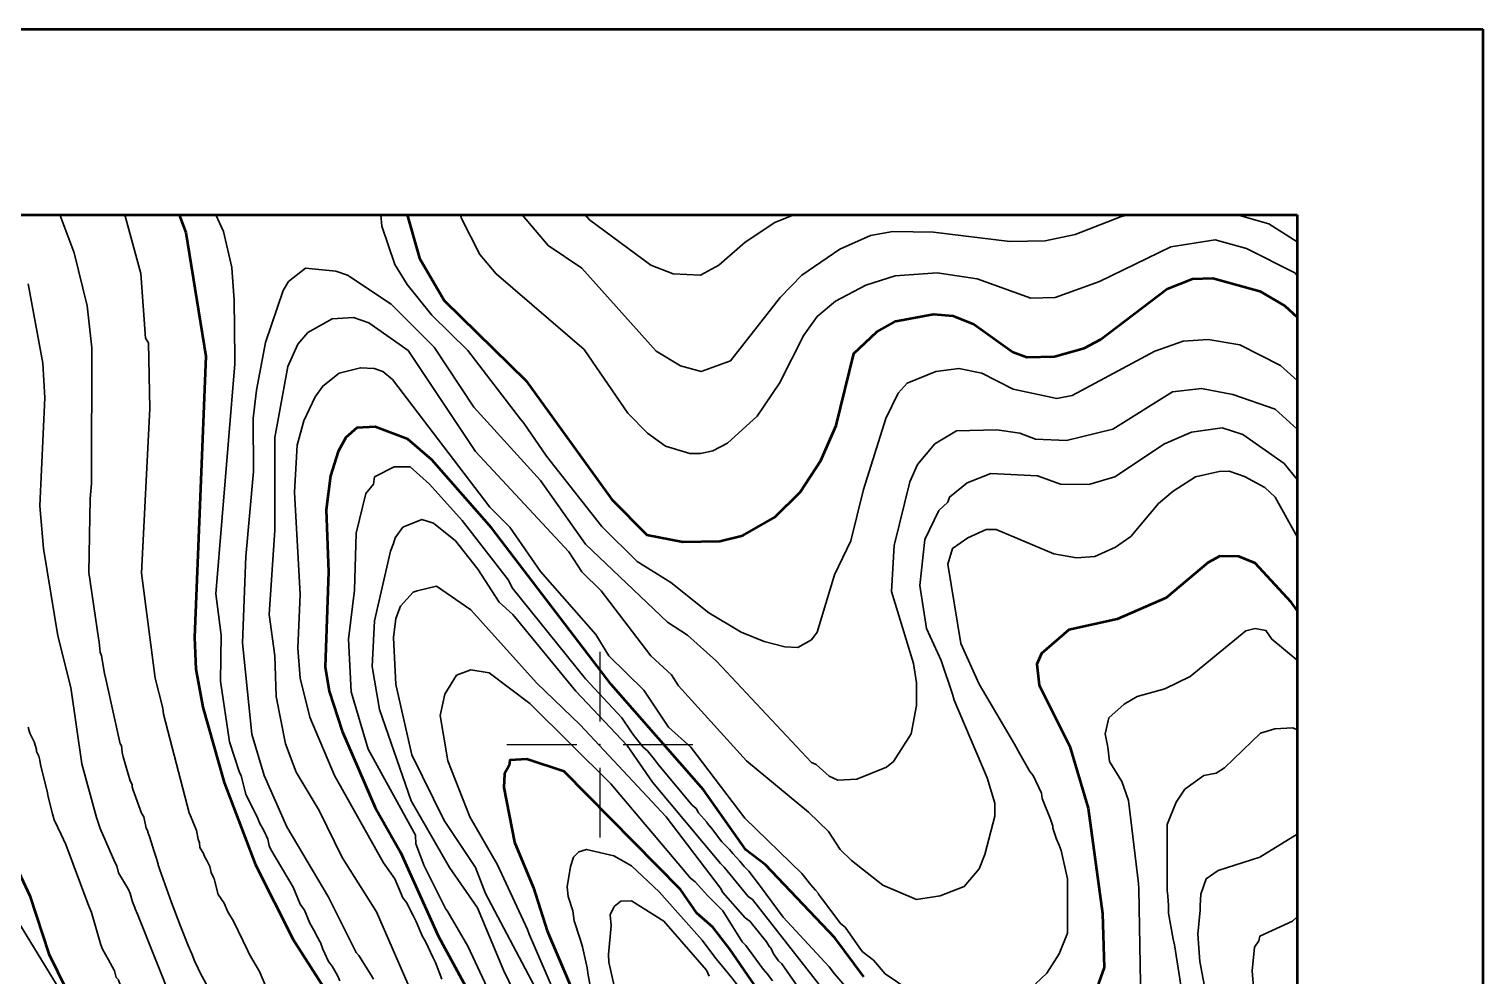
# Model space of a CAD drawing. Header units: metres. Extents: x 550 to 1390, y 560 to 1154.
# Drawn here: x 1077.2 to 1390, y 950.2 to 1154 of the extents above; entities that cross this region are included whole.
import ezdxf

# ---------------------------------------------------------------- set-up
doc = ezdxf.new("R2010")
doc.units = ezdxf.units.M
for name, color, linetype, lineweight in [('kalın', 2, 'Continuous', 50), ('Layer1', 3, 'Continuous', 30), ('yukseklikegrisi', 5, 'Continuous', 30)]:
    doc.layers.add(name, color=color, linetype=linetype, lineweight=lineweight)
for name, color, linetype in [('KARELAJ', 1, 'Continuous'), ('V-CTRL-VCPT', 4, 'Continuous'), ('V-NODE', 1, 'Continuous')]:
    doc.layers.add(name, color=color, linetype=linetype)
doc.layers.get('0').off()

# ---------------------------------------------------------------- blocks, each defined once
blk = doc.blocks.new('Grid Noktası 2')
for p, q in [((0, 1.25), (0, 0.3125)), ((-1.25, 0), (-0.3125, 0)), ((0.3125, 0), (1.25, 0)), ((0, -0.3125), (0, -1.25))]:
    blk.add_line(p, q)
blk.add_point((0, 0))
blk = doc.blocks.new('*U2', base_point=(2847.51, 762.74))
at = {"layer": 'V-CTRL-VCPT', "xscale": 20, "yscale": 20, "zscale": 20}
blk.add_blockref('Grid Noktası 2', (2847.51, 762.74), dxfattribs=at)

msp = doc.modelspace()

# ---------------------------------------------------------------- linework, layer by layer
at = {"layer": 'kalın'}
for points in [[(1109.46, 1114), (1110.88, 1110.19), (1115.2, 1083.64), (1112.79, 1023.07), (1113.04, 1016.21), (1114.56, 1008.08), (1119.14, 991.82), (1125.87, 974.17), (1134, 958.04), (1142.12, 945.34)], [(1158.51, 1114), (1161.17, 1104.73), (1166.51, 1095.58), (1184.16, 1078.31), (1202.58, 1052.78), (1210.07, 1045.16), (1217.82, 1043.64), (1225.82, 1043.77), (1230.77, 1045.04), (1237.63, 1048.97), (1243.09, 1054.31), (1247.53, 1061.17), (1250.84, 1068.66), (1254.65, 1084.15), (1259.6, 1088.85), (1263.66, 1091.14), (1271.79, 1092.66), (1275.98, 1092.28), (1280.43, 1090.5), (1288.81, 1084.53), (1291.86, 1083.39), (1297.83, 1083.52), (1304.18, 1085.3), (1307.73, 1087.2), (1322.08, 1098.12), (1327.54, 1100.28), (1331.86, 1100.41), (1342.02, 1097.61), (1347.36, 1094.44), (1350, 1091.98)], [(1256.8, 950.04), (1250.58, 958.42), (1235.6, 974.17), (1231.4, 977.35), (1222.26, 990.3), (1202.45, 1012.91), (1176.67, 1046.69), (1163.84, 1061.29), (1158.63, 1065.74), (1151.65, 1068.4), (1147.71, 1068.15), (1145.3, 1066.12), (1143.65, 1063.07), (1142, 1057.86), (1141.11, 1050.5), (1141.62, 1037.16), (1140.85, 1016.72), (1141.74, 1011.51), (1144.54, 1002.87), (1151.65, 986.49), (1157.11, 976.84), (1165.24, 958.68), (1173.37, 943.82)], [(1350, 1028.89), (1348.75, 1030.69), (1341.01, 1039.07), (1337.45, 1040.46), (1333.39, 1040.59), (1330.85, 1039.19), (1321.83, 1031.57), (1311.29, 1027), (1300.87, 1024.72), (1295.03, 1019.64), (1294.02, 1017.35), (1294.52, 1012.78), (1301.13, 999.57), (1305.06, 986.36), (1308.11, 963.63), (1308.49, 952.07), (1305.95, 944.83)], [(1237.12, 942.67), (1227.98, 956.01), (1224.29, 960.71), (1220.86, 963.76), (1217.31, 968.84), (1192.29, 994.24), (1184.29, 996.9), (1180.6, 996.65), (1180.48, 995.51), (1179.46, 993.73), (1179.33, 990.81), (1181.62, 979), (1185.68, 969.22), (1188.61, 959.95), (1198, 937.98)], [(1073.42, 975.82), (1077.35, 967.44), (1081.42, 954.99), (1087.01, 943.56), (1095.01, 924.13), (1099.45, 915.75), (1114.31, 879.94), (1118.12, 872.44), (1122.69, 854.66), (1124.22, 839.93), (1125.23, 837.01), (1124.47, 826.98), (1121.42, 815.67), (1117.36, 806.4), (1111.9, 799.29), (1106.44, 795.23), (1103.52, 791.8), (1094.37, 786.72), (1080.78, 780.88), (1070.5, 777.7)]]:
    msp.add_lwpolyline(points, dxfattribs=at)
at = {"layer": 'KARELAJ', "color": 1, "lineweight": 50}
for p, q in [((550, 1154), (1390, 1154)), ((1390, 1154), (1390, 560)), ((600, 1114), (1350, 1114)), ((1350, 1114), (1350, 600))]:
    msp.add_line(p, q, dxfattribs=at)
at = {"layer": 'Layer1'}
msp.add_line((979.53, 1117.28), (1217.43, 729.32), dxfattribs=at)
at = {"layer": 'yukseklikegrisi'}
for points in [[(1083.75, 1114), (1083.83, 1113.87), (1086.88, 1105.87), (1089.67, 1094.44), (1090.69, 1085.42), (1090.56, 1057.23), (1090.56, 1056.21), (1090.31, 1052.91), (1090.05, 1037.04), (1092.09, 1022.94), (1092.21, 1022.05), (1092.47, 1019.89), (1092.72, 1019.13), (1093.36, 1015.32), (1093.74, 1013.79), (1096.78, 1000.21), (1097.04, 999.82), (1097.17, 998.3), (1097.42, 997.41), (1098.94, 992.2), (1099.32, 991.44), (1099.32, 990.93), (1099.58, 990.17), (1101.36, 985.22), (1101.86, 984.46), (1102.37, 982.04), (1102.75, 981.41), (1102.75, 981.16), (1103.13, 980.01), (1104.02, 977.22), (1104.66, 975.31), (1104.66, 975.19), (1104.91, 974.3), (1104.91, 974.17), (1105.29, 973.03), (1107.07, 968.07), (1107.83, 966.04), (1109.74, 960.96), (1111.39, 956.77), (1112.15, 954.99), (1112.79, 953.47), (1113.55, 951.82), (1113.93, 951.06), (1115.33, 948.39)], [(1097.74, 1114), (1101.23, 1101.42), (1102.25, 1087.45), (1102.88, 1086.44), (1103.13, 1072.34), (1101.36, 1036.91), (1104.28, 1014.3), (1105.93, 1007.83), (1106.06, 1006.56), (1111.64, 985.35), (1111.9, 984.71), (1113.17, 981.54), (1113.55, 979.63), (1113.8, 978.87), (1113.93, 977.85), (1114.69, 976.58), (1114.95, 975.82), (1115.33, 975.19), (1116.09, 973.79), (1116.34, 972.52), (1116.85, 971.38), (1116.98, 971.12), (1117.87, 967.76), (1119.14, 965.92)], [(1117.38, 1114), (1119.01, 1110.44), (1120.79, 1102.69), (1121.17, 1097.61), (1121.3, 1095.71), (1121.42, 1083.14), (1121.42, 1081.99), (1117.36, 1032.46), (1118.5, 1023.57), (1118.37, 1013.67), (1120.28, 1000.59), (1122.44, 993.98), (1122.82, 993.35), (1123.84, 989.28), (1126.25, 984.46), (1126.76, 983.19), (1127.77, 981.41), (1128.53, 979.63), (1128.79, 978.23), (1129.17, 977.47), (1134, 969.34), (1135.52, 965.66), (1136.41, 964.39), (1137.55, 961.6), (1138.44, 960.07), (1139.2, 958.55), (1139.71, 957.66), (1139.84, 957.41), (1140.35, 956.01), (1141.62, 953.34), (1142.38, 952.33), (1143.52, 950.29), (1144.03, 949.15)], [(1152.82, 1114), (1153.05, 1111.58), (1155.84, 1103.33), (1158.51, 1099.01), (1163.84, 1092.41), (1171.59, 1084.79), (1182.89, 1070.06), (1183.65, 1069.17), (1188.48, 1062.05), (1200.42, 1046.94), (1208.04, 1039.45), (1215.28, 1034.88), (1223.4, 1028.4), (1230.39, 1024.21), (1235.34, 1022.18), (1239.79, 1021.03), (1242.58, 1020.91), (1245.5, 1022.56), (1246.77, 1024.21), (1250.45, 1036.53), (1254.01, 1043.89), (1256.68, 1054.94), (1261.5, 1070.18), (1264.17, 1075.64), (1266.08, 1077.8), (1272.3, 1080.34), (1277.25, 1080.98), (1282.2, 1079.96), (1288.94, 1076.53), (1298.33, 1074.5), (1301.64, 1075.14), (1319.42, 1084.66), (1325.51, 1086.82), (1330.85, 1087.2), (1337.7, 1086.06), (1346.47, 1081.61), (1350, 1078.39)], [(1169.98, 1114), (1170.19, 1113.24), (1174.13, 1105.49), (1177.68, 1101.3), (1196.61, 1085.04), (1206, 1071.33), (1210.2, 1067.01), (1214.13, 1064.21), (1219.34, 1062.69), (1221.63, 1062.69), (1224.29, 1063.2), (1227.47, 1064.85), (1233.82, 1070.69), (1238.64, 1077.8), (1243.85, 1088.09), (1246.77, 1092.15), (1250.71, 1095.46), (1257.19, 1098.88), (1263.54, 1100.92), (1272.55, 1101.55), (1281.19, 1100.28), (1292.75, 1096.09), (1297.95, 1096.22), (1307.48, 1099.65), (1322.84, 1107.14), (1332.37, 1108.66), (1339.1, 1106.76), (1349.51, 1101.55), (1350, 1100.99)], [(1183.3, 1114), (1188.86, 1107.39), (1196.1, 1102.57), (1212.1, 1084.66), (1217.31, 1081.49), (1221.75, 1080.34), (1228.1, 1082.63), (1238.77, 1096.22), (1243.47, 1101.04), (1251.6, 1106.63), (1258.2, 1109.55), (1263.03, 1110.44), (1271.79, 1110.31), (1288.17, 1108.28), (1295.79, 1108.41), (1302.27, 1109.81), (1312.05, 1113.62), (1313.77, 1114)], [(1196.81, 1114), (1197.75, 1112.98), (1210.96, 1103.2), (1215.78, 1101.3), (1221.63, 1101.04), (1225.56, 1103.2), (1231.28, 1108.16), (1237.63, 1112.35), (1241.72, 1114)], [(1337.13, 1114), (1343.93, 1112.09), (1350, 1108.21)], [(1350, 1067.87), (1345.32, 1072.21), (1336.18, 1075.39), (1329.45, 1076.66), (1323.23, 1075.9), (1310.4, 1067.9), (1300.37, 1065.48), (1293.76, 1065.74), (1290.33, 1067.01), (1285.38, 1067.77), (1276.74, 1067.52), (1272.04, 1064.72), (1268.36, 1060.28), (1266.71, 1056.59), (1263.28, 1042.88), (1262.77, 1032.97), (1267.47, 1017.48), (1268.11, 1013.29), (1268.11, 1008.46), (1266.96, 1002.36), (1263.15, 996.4), (1261.63, 995.13), (1255.28, 992.59), (1251.22, 992.33), (1249.31, 993.22), (1246.52, 995.76), (1245.5, 996.14), (1225.05, 1017.99), (1218.83, 1023.57), (1214.51, 1026.37), (1196.86, 1043.13), (1187.21, 1056.85), (1172.86, 1072.6), (1164.35, 1085.55), (1155.08, 1094.82), (1145.68, 1101.04), (1143.14, 1101.93), (1136.66, 1102.57), (1132.98, 1099.65), (1131.84, 1097.74), (1128.03, 1086.57), (1126.12, 1076.28), (1125.36, 1070.18), (1125.49, 1058.75), (1123.84, 1040.46), (1123.07, 1021.92), (1125.11, 1002.24), (1127.77, 993.35), (1132.6, 982.3), (1141.62, 967.19), (1147.58, 955.25), (1148.09, 954.61), (1150.76, 950.42), (1151.27, 949.53)], [(1076.97, 1099.14), (1080.15, 1082.12), (1080.53, 1074.63), (1079.51, 1051.39), (1080.27, 1042.24), (1083.32, 1023.45), (1086.12, 1012.27), (1088.53, 995.89), (1091.7, 984.33), (1092.47, 981.92), (1095.64, 974.68), (1096.02, 973.92), (1096.4, 972.39), (1098.56, 968.84), (1098.94, 967.95), (1099.45, 966.17), (1099.96, 964.77), (1099.96, 964.65), (1100.47, 963.5), (1108.09, 944.45)], [(1350, 1057.09), (1347.23, 1060.53), (1338.34, 1066.75), (1333.89, 1068.15), (1327.29, 1067.26), (1321.45, 1064.72), (1310.78, 1057.61), (1305.19, 1055.96), (1299.1, 1056.09), (1294.14, 1057.86), (1284.11, 1058.37), (1279.03, 1056.34), (1275.22, 1053.29), (1274.84, 1052.15), (1272.93, 1050.37), (1269.89, 1044.15), (1268.87, 1034.24), (1270.27, 1024.97), (1273.44, 1018.11), (1275.85, 1010.87), (1276.24, 1009.6), (1283.35, 992.84), (1285, 987.38), (1285, 984.58), (1282.84, 976.33), (1281.57, 973.28), (1278.39, 969.47), (1273.19, 967.44), (1268.11, 966.68), (1260.87, 969.73), (1254.14, 975.06), (1251.72, 977.47), (1249.18, 981.28), (1244.87, 985.47), (1231.53, 996.52), (1216.93, 1012.65), (1215.4, 1015.06), (1210.96, 1019.13), (1200.29, 1033.1), (1196.1, 1037.16), (1193.3, 1041.48), (1173.24, 1063.07), (1158.76, 1084.79), (1150.25, 1090.76), (1146.95, 1091.9), (1142.38, 1091.65), (1137.17, 1088.72), (1135.01, 1086.18), (1132.85, 1081.36), (1130.06, 1066.12), (1130.06, 1046.18), (1128.79, 1028.02), (1130.06, 1019.13), (1130.31, 1010.37), (1132.34, 1000.21), (1134.63, 994.11), (1139.58, 985.85), (1144.54, 975.69), (1151.9, 964.01), (1162.06, 940.77)], [(1166, 949.53), (1164.6, 953.09), (1164.09, 954.1), (1162.44, 957.66), (1161.81, 958.68), (1160.41, 962.11), (1159.78, 963.25), (1158.38, 966.04), (1157.62, 967.06), (1155.84, 971.12), (1153.43, 974.55), (1142.89, 993.35), (1137.55, 1005.92), (1135.52, 1014.3), (1135.01, 1020.78), (1135.52, 1032.34), (1134.25, 1054.31), (1134.88, 1064.47), (1136.28, 1069.67), (1138.69, 1074.88), (1140.35, 1077.17), (1143.9, 1079.96), (1148.47, 1081.1), (1151.39, 1080.98), (1153.3, 1080.34), (1155.33, 1078.56), (1176.29, 1051.13), (1180.6, 1046.81), (1187.21, 1037.29), (1199.15, 1023.7), (1201.94, 1019.13), (1209.43, 1011.76), (1214.77, 1003.76), (1219.59, 999.44), (1231.15, 984.2), (1243.47, 972.27), (1245.37, 969.85), (1246.39, 968.71), (1247.03, 967.95), (1247.03, 967.82), (1247.91, 966.68), (1251.85, 961.47), (1252.74, 960.71), (1256.42, 955.5), (1258.84, 953.6), (1261.38, 950.68), (1269.12, 945.47)], [(1261.88, 937.47), (1250.45, 950.68), (1249.31, 952.2), (1239.41, 962.87), (1234.58, 969.47), (1232.04, 972.77), (1231.02, 973.79), (1230.13, 974.93), (1228.61, 976.58), (1227.85, 977.47), (1226.2, 979.12), (1224.04, 982.04), (1223.15, 983.06), (1223.02, 983.31), (1221.24, 985.35), (1220.74, 986.24), (1219.85, 987), (1212.61, 995.63), (1211.72, 996.78), (1210.2, 998.68), (1209.31, 999.44), (1207.27, 1001.98), (1206.64, 1002.87), (1204.73, 1005.79), (1196.86, 1014.18), (1181.11, 1033.73), (1180.35, 1035.38), (1170.32, 1048.21), (1163.33, 1056.09), (1159.14, 1059.77), (1155.71, 1059.77), (1151.52, 1057.61), (1151.27, 1056.09), (1149.62, 1054.05), (1147.58, 1045.54), (1147.2, 1033.23), (1145.93, 1022.68), (1146.44, 1011.38), (1150.12, 999.06), (1160.28, 980.52), (1160.41, 978.62), (1162.19, 973.92), (1166.76, 964.77), (1167.27, 964.01), (1171.59, 956.64), (1177.3, 944.33)], [(1297.44, 982.04), (1297.44, 982.43), (1296.94, 983.95), (1295.16, 988.39), (1295.03, 989.54), (1293.25, 993.35), (1292.49, 994.24), (1290.33, 998.05), (1289.19, 1000.08), (1281.57, 1013.03), (1277.63, 1021.8), (1274.84, 1038.81), (1275.85, 1042.24), (1279.16, 1044.53), (1283.09, 1046.31), (1285.25, 1046.31), (1297.7, 1041.1), (1302.52, 1040.21), (1306.46, 1040.46), (1310.91, 1042.5), (1314.21, 1044.78), (1320.18, 1051.89), (1323.35, 1054.56), (1328.18, 1057.61), (1333.26, 1058.75), (1335.42, 1058.88), (1338.72, 1057.74), (1343.04, 1055.32), (1345.32, 1053.29), (1350, 1044.7)], [(1155.57, 1043.3), (1155.97, 1044.53), (1157.62, 1046.81), (1161.68, 1048.47), (1164.22, 1047.7), (1168.92, 1043.89), (1173.75, 1037.8), (1178.32, 1030.69), (1181.24, 1028.02), (1194.83, 1011.51), (1205.88, 999.82), (1211.34, 991.95), (1225.94, 974.42), (1226.71, 973.66), (1231.91, 967.31), (1232.8, 966.68), (1249.95, 944.83)], [(1155.57, 1043.3), (1154.95, 1041.61), (1151.52, 1026.62), (1151.01, 1016.84), (1152.54, 1007.57), (1159.4, 987.89), (1167.65, 973.54), (1173.62, 964.9), (1179.46, 950.93), (1179.97, 950.04), (1185.3, 938.61), (1187.08, 934.55), (1189.37, 929.59), (1189.62, 925.91), (1193.05, 916.51)], [(1248.17, 939.88), (1239.15, 952.83), (1238.39, 953.47), (1237.37, 954.99), (1236.74, 956.26), (1236.48, 956.52), (1235.85, 957.53), (1232.29, 961.98), (1231.28, 962.74), (1226.45, 968.2), (1225.94, 969.09), (1214.26, 984.46), (1195.72, 1004.27), (1186.32, 1013.29), (1172.22, 1029.03), (1164.86, 1034.11), (1160.67, 1033.1), (1159.78, 1032.84), (1157.11, 1029.8), (1156.09, 1027.13), (1155.59, 1023.07), (1156.09, 1012.91), (1159.52, 997.79), (1166.51, 983.7), (1173.24, 973.54), (1175.4, 967.95), (1185.94, 948.01)], [(1308.75, 1002.36), (1309.51, 1005.79), (1312.81, 1008.71), (1315.61, 1010.37), (1321.57, 1012.02), (1327.04, 1014.68), (1338.97, 1024.46), (1341.01, 1024.97), (1343.29, 1024.59), (1344.56, 1022.68), (1350, 1018.15)], [(1191.15, 944.45), (1184.8, 959.18), (1184.41, 960.2), (1177.94, 974.17), (1171.97, 984.46), (1167.27, 996.52), (1165.62, 1006.3), (1166.63, 1010.87), (1169.17, 1014.94), (1172.22, 1016.08), (1176.16, 1015.45), (1184.92, 1008.84), (1202.32, 991.57), (1219.47, 971.25), (1220.48, 970.49), (1221.88, 968.96), (1223.15, 967.57), (1226.45, 964.26), (1230.64, 957.53), (1231.4, 956.77), (1235.09, 951.69), (1236.1, 950.55), (1237.12, 949.15)], [(1085.1, 978.36), (1085.1, 978.49), (1084.08, 980.65), (1082.56, 983.82), (1082.18, 985.09), (1081.29, 988.78), (1081.16, 989.66), (1079.64, 995.76), (1079.51, 996.65), (1079.26, 997.54), (1078.75, 998.55), (1078.75, 998.94), (1078.24, 1000.59), (1077.35, 1002.49), (1076.97, 1003.76)], [(1308.75, 1002.36), (1309.26, 999.44), (1309.64, 996.4), (1312.3, 992.08), (1313.7, 988.01), (1315.86, 970.11), (1315.99, 968.96), (1316.37, 944.58)], [(1325, 948.26), (1323.61, 956.9), (1323.35, 958.17), (1322.34, 963.76), (1322.34, 965.41), (1322.21, 967.44), (1322.08, 968.58), (1322.08, 982.81), (1323.99, 987.63), (1325.89, 990.43), (1329.96, 993.35), (1332.62, 993.86), (1334.4, 995), (1342.15, 1002.49), (1345.2, 1003.38), (1349.13, 1003.63), (1350, 1003.21)], [(1293.76, 948.52), (1296.17, 950.8), (1298.84, 954.99), (1300.62, 959.44), (1300.62, 971.12), (1299.22, 977.22), (1298.84, 978.36), (1298.21, 979.63), (1297.44, 982.04)], [(1331.23, 941.91), (1329.07, 953.34), (1328.69, 959.18), (1329.19, 964.39), (1329.19, 965.41), (1329.32, 967.82), (1330.46, 971.12), (1333, 972.9), (1342.02, 975.82), (1350, 980.74)], [(1085.1, 978.49), (1089.8, 965.79), (1090.56, 963.88), (1092.59, 956.9), (1092.97, 956.01), (1094.24, 953.72), (1095.51, 951.31), (1095.9, 949.91), (1096.4, 949.41), (1096.4, 949.28), (1096.78, 948.39), (1097.17, 946.99), (1098.82, 942.55), (1098.94, 942.42), (1099.07, 941.53), (1099.32, 940.52), (1099.58, 939.75), (1103.01, 933.02), (1103.52, 932.13), (1104.4, 929.85), (1105.29, 928.07)], [(1222.01, 957.91), (1212.74, 968.33), (1206.77, 973.92), (1202.96, 976.08), (1197.11, 977.47), (1195.46, 976.96), (1194.32, 975.82), (1193.69, 973.79), (1192.98, 969.4)], [(1192.98, 969.4), (1193.18, 967.31)], [(1197.88, 948.14), (1197.5, 950.42), (1197.24, 951.95), (1196.23, 956.52), (1195.72, 958.17), (1194.45, 962.11), (1194.19, 964.26), (1193.18, 967.31)], [(1119.14, 965.92), (1119.9, 964.01), (1121.17, 961.98), (1124.22, 955.63), (1124.6, 954.87), (1126.76, 951.18), (1131.46, 940.01)], [(1204.73, 940.77), (1201.94, 953.22), (1201.81, 954.87), (1202.45, 961.09), (1202.19, 963.38), (1203.08, 965.15), (1204.48, 966.3), (1206.77, 966.42), (1213.75, 961.98), (1222.9, 951.44), (1223.53, 950.17)], [(1340.75, 946.1), (1340.37, 951.31), (1340.88, 956.39), (1341.77, 957.79), (1342.02, 958.8), (1349.01, 961.98), (1350, 962.94)], [(1222.01, 957.91), (1224.93, 953.98), (1226.07, 952.58), (1228.36, 949.79), (1229.12, 948.9), (1231.53, 945.85), (1232.42, 944.58), (1232.93, 944.07), (1233.69, 943.31), (1237.25, 938.61), (1238.14, 937.47), (1238.26, 937.09), (1239.15, 935.69), (1239.79, 935.05), (1240.17, 934.29), (1240.93, 933.66), (1241.06, 932.9), (1240.93, 932.9), (1242.58, 931.12)]]:
    msp.add_lwpolyline(points, dxfattribs=at)

# ---------------------------------------------------------------- block references
at = {"layer": 'V-NODE', "lineweight": 30, "xscale": 0.8000000000001818, "yscale": 0.8000000000001818, "zscale": 0.8000000000001818}
msp.add_blockref('*U2', (1200, 1000), dxfattribs=at)

doc.saveas('drawing.dxf')
